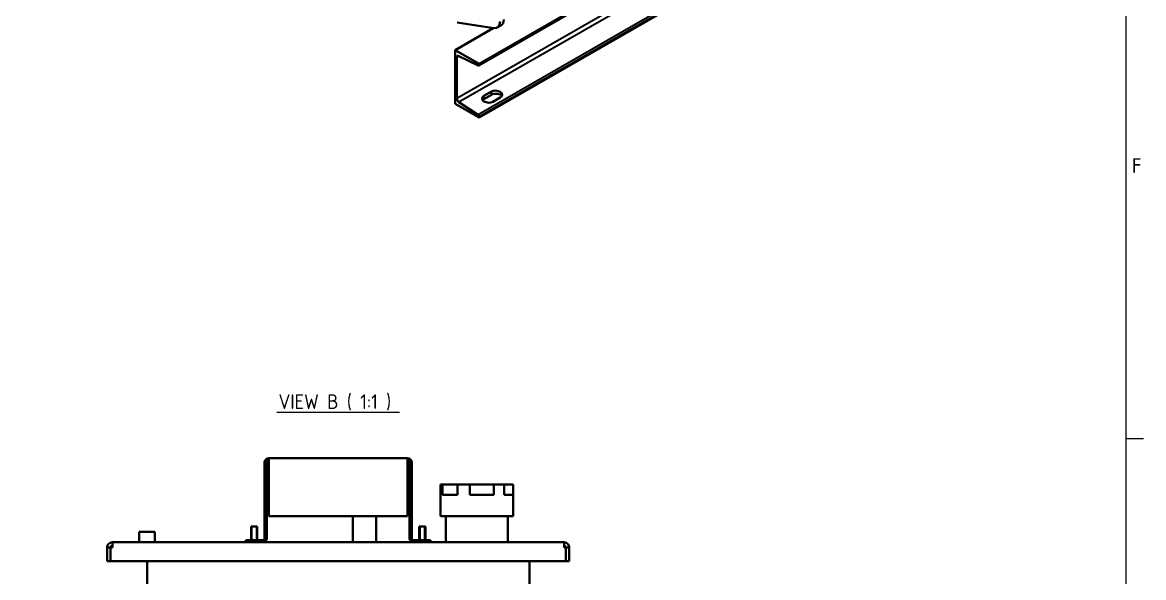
# Model space of a CAD drawing. Header units: millimetres. Extents: x 0 to 5887, y 0 to 4158.
# Drawn here: x 4696 to 5764, y 2467 to 2995 of the extents above; entities that cross this region are included whole.
import ezdxf

# ---------------------------------------------------------------- set-up
doc = ezdxf.new("R2010")
doc.units = ezdxf.units.MM
doc.header["$LTSCALE"] = 7
doc.layers.get('0').update_dxf_attribs({"color": 3, "lineweight": 25})
for name, color, linetype, lineweight in [('가시적인 것(ISO)', 3, 'Continuous', 40), ('가시적인 좁은 것(ISO)', 3, 'Continuous', 35), ('경계(ISO)', 7, 'Continuous', 25), ('기호(ISO)', 5, 'Continuous', 25)]:
    doc.layers.add(name, color=color, linetype=linetype, lineweight=lineweight)
doc.styles.add('문자 텍스트_PSTEK_POSCO', font='isocp.shx')
doc.styles.add('텍스트 스타일512', font='isocp.shx')

# ---------------------------------------------------------------- blocks, each defined once
blk = doc.blocks.new('경계 Default Border')
at = {"layer": '경계(ISO)'}
blk.add_line((821, 371.25), (823.4, 371.25), dxfattribs=at)
at = {"layer": '경계(ISO)', "flags": 128}
blk.add_lwpolyline([(20, 20), (20, 574), (821, 574), (821, 20), (20, 20)], dxfattribs=at)
at = {"layer": '경계(ISO)', "color": 2, "insert": (821.83, 407.37), "char_height": 2, "attachment_point": 7, "style": '문자 텍스트_PSTEK_POSCO'}
blk.add_mtext('F', dxfattribs=at)

msp = doc.modelspace()

# ---------------------------------------------------------------- linework, layer by layer
at = {"layer": '가시적인 것(ISO)'}
for p, q in [((5573.1727, 3158.7911), (5131.231, 2904.2938)), ((5282.5518, 3042.5304), (5131.231, 2955.3905)), ((5283.7039, 3041.8669), (5130.9189, 2953.8839)), ((5144.6508, 2989.5862), (5108.25, 2968.6244)), ((5110.1599, 2994.9338), (5145.2849, 2989.4878)), ((5148.4997, 2989.9994), (5152.0353, 2992.0354)), ((5108.25, 2968.6244), (5108.25, 2917.5277)), ((5131.231, 2955.3905), (5108.25, 2968.6244)), ((5110.0178, 2922.473), (5110.0178, 2961.6431)), ((5111.9911, 2962.9534), (5130.2443, 2953.9178)), ((5131.231, 2954.5729), (5131.231, 2955.3905)), ((5135.8272, 2925.0255), (5142.8982, 2929.0975)), ((5142.8982, 2926.0788), (5135.8272, 2922.0068)), ((5108.25, 2917.5277), (5131.231, 2904.2938)), ((5130.2443, 2906.9029), (5111.9911, 2918.8899)), ((5151.3835, 2923.5251), (5144.3124, 2919.4532)), ((5131.231, 2904.2938), (5131.231, 2905.1113)), ((4929.0357, 2576.1081), (4927.0357, 2576.1081)), ((4927.0357, 2576.1081), (4927.0357, 2504.1081)), ((4929.0357, 2504.1081), (4929.0357, 2576.1081)), ((4931.0357, 2580.1081), (5063.0357, 2580.1081)), ((4931.0357, 2580.1081), (4931.0357, 2576.1081)), ((4931.0357, 2525.1081), (4931.0357, 2576.1081)), ((5063.0357, 2576.1081), (5063.0357, 2580.1081)), ((5063.0357, 2576.1081), (5063.0357, 2525.1081)), ((5067.0357, 2576.1081), (5065.0357, 2576.1081)), ((5065.0357, 2504.1081), (5065.0357, 2576.1081)), ((5067.0357, 2504.1081), (5067.0357, 2576.1081)), ((5096.3536, 2555.1081), (5094.5357, 2555.1081)), ((5094.5357, 2525.1081), (5094.5357, 2555.1081)), ((5096.3536, 2555.1081), (5110.6985, 2555.1081)), ((5096.3536, 2545.1081), (5096.3536, 2555.1081)), ((5110.6985, 2555.1081), (5110.6985, 2545.1081)), ((5122.2652, 2555.1081), (5110.6985, 2555.1081)), ((5122.2652, 2555.1081), (5145.1751, 2555.1081)), ((5122.2652, 2545.1081), (5122.2652, 2555.1081)), ((5145.1751, 2555.1081), (5145.1751, 2545.1081)), ((5154.9474, 2555.1081), (5145.1751, 2555.1081)), ((5154.9474, 2555.1081), (5163.5124, 2555.1081)), ((5154.9474, 2545.1081), (5154.9474, 2555.1081)), ((5163.5124, 2555.1081), (5163.5124, 2545.1081)), ((5163.5357, 2555.1081), (5163.5124, 2555.1081)), ((5163.5357, 2525.1081), (5163.5357, 2555.1081)), ((5096.3536, 2545.1081), (5110.6985, 2545.1081)), ((5122.2652, 2545.1081), (5145.1751, 2545.1081)), ((5154.9474, 2545.1081), (5163.5124, 2545.1081)), ((5063.0357, 2525.1081), (4931.0357, 2525.1081)), ((5011.0357, 2500.1081), (5011.0357, 2525.1081)), ((5033.0357, 2500.1081), (5033.0357, 2525.1081)), ((5094.5357, 2525.1081), (5163.5357, 2525.1081)), ((5099.5357, 2500.1081), (5099.5357, 2525.1081)), ((5158.5357, 2500.1081), (5158.5357, 2525.1081)), ((4822.5357, 2510.1081), (4807.5357, 2510.1081)), ((4807.5357, 2500.1081), (4807.5357, 2510.1081)), ((4822.5357, 2500.1081), (4822.5357, 2510.1081)), ((4920.0357, 2515.1081), (4914.0357, 2515.1081)), ((4914.0357, 2502.1081), (4914.0357, 2515.1081)), ((4920.0357, 2502.1081), (4920.0357, 2515.1081)), ((5080.0357, 2515.1081), (5074.0357, 2515.1081)), ((5074.0357, 2502.1081), (5074.0357, 2515.1081)), ((5080.0357, 2502.1081), (5080.0357, 2515.1081)), ((4782.0357, 2500.1081), (5212.0357, 2500.1081)), ((4912.0357, 2502.1081), (4909.0357, 2502.1081)), ((4909.0357, 2502.1081), (4909.0357, 2500.1081)), ((4912.0357, 2500.1081), (4912.0357, 2502.1081)), ((4912.0357, 2502.1081), (4925.0357, 2502.1081)), ((5082.0357, 2502.1081), (5069.0357, 2502.1081)), ((5085.0357, 2502.1081), (5082.0357, 2502.1081)), ((5082.0357, 2502.1081), (5082.0357, 2500.1081)), ((5085.0357, 2500.1081), (5085.0357, 2502.1081)), ((4780.2357, 2495.1081), (4777.0357, 2495.1081)), ((4777.0357, 2495.1081), (4777.0357, 2482.1081)), ((4780.2357, 2482.1081), (4780.2357, 2495.1081)), ((4782.0357, 2495.1081), (4780.3064, 2495.1081)), ((4780.3064, 2495.1081), (4780.3064, 2482.1081)), ((5213.765, 2495.1081), (5212.0357, 2495.1081)), ((5213.765, 2495.1081), (5213.765, 2482.1081)), ((5213.8357, 2482.1081), (5213.8357, 2495.1081)), ((5213.8357, 2495.1081), (5217.0357, 2495.1081)), ((5217.0357, 2495.1081), (5217.0357, 2482.1081)), ((4777.0357, 2482.1081), (4780.2357, 2482.1081)), ((5213.765, 2482.1081), (4780.3064, 2482.1081)), ((4815.0357, 1241.4081), (4815.0357, 2482.1081)), ((5179.0357, 2370.9081), (5179.0357, 2482.1081)), ((5217.0357, 2482.1081), (5213.8357, 2482.1081))]:
    msp.add_line(p, q, dxfattribs=at)
for centre, radius, start, end in [((4931.0357, 2576.1081), 4, 90, 180), ((4931.0357, 2576.1081), 2, 90, 180), ((5063.0357, 2576.1081), 4, 0, 90), ((5063.0357, 2576.1081), 2, 0, 90), ((4925.0357, 2504.1081), 4, 270, 0), ((4925.0357, 2504.1081), 2, 270, 0), ((5069.0357, 2504.1081), 4, 180, 270), ((5069.0357, 2504.1081), 2, 180, 270)]:
    msp.add_arc(centre, radius, start, end, dxfattribs=at)
for centre, major_axis, ratio, start_param, end_param in [((5142.2618, 3000.8317), (6.2379, -10.8323), 0.578093116, 5.848786703, 7.070517179), ((5145.7974, 3002.8677), (6.2379, -10.8323), 0.578093116, 0, 0.787331872), ((5112.1391, 2960.4215), (-1.4971, 2.5998), 0.578093116, 5.569534022, 7.070517179), ((5130.1703, 2955.1837), (0.7485, -1.2999), 0.578093116, 5.569534022, 7.070517179), ((5140.0698, 2922.2394), (5.9952, -0.3901), 0.614668943, 2.396173142, 5.537765795), ((5147.1409, 2926.3113), (-5.9952, 0.3901), 0.614668943, 2.396173142, 5.537765795), ((5147.1409, 2923.6356), (6, 0), 0.575861701, 0.349271702, 2.35619449), ((5112.1391, 2921.2514), (-1.4971, 2.5998), 0.578093116, 0.787331872, 2.288315029), ((5140.0698, 2919.5636), (-6, 0), 0.575861701, 5.497787144, 5.866122124), ((5130.1703, 2905.7221), (-0.7485, 1.2999), 0.578093116, 3.928924525, 5.429907682)]:
    msp.add_ellipse(centre, major_axis=major_axis, ratio=ratio, start_param=start_param, end_param=end_param, dxfattribs=at)
for points, knots in [([(4782.0357, 2500.1081), (4780.5302, 2500.1081), (4779.0408, 2499.3856), (4778.1089, 2498.2033), (4777.8002, 2497.8116), (4777.5505, 2497.3734), (4777.3709, 2496.9081)], [0, 0, 0, 0, 0.5750445893, 0.5750445893, 0.5750445893, 0.7655533801, 0.7655533801, 0.7655533801, 0.7655533801]), ([(4782.0357, 2500.1081), (4782.0357, 2499.8191), (4782.0357, 2499.3856), (4782.0357, 2498.2033), (4782.0357, 2497.8116), (4782.0357, 2497.3734), (4782.0357, 2496.9081)], [0, 0, 0, 0, 0.5750445894, 0.5750445894, 0.5750445894, 0.7655533801, 0.7655533801, 0.7655533801, 0.7655533801]), ([(5212.0357, 2500.1081), (5212.0357, 2499.8191), (5212.0357, 2499.3856), (5212.0357, 2498.2033), (5212.0357, 2497.8116), (5212.0357, 2497.3734), (5212.0357, 2496.9081)], [0, 0, 0, 0, 0.5750445894, 0.5750445894, 0.5750445894, 0.7655533801, 0.7655533801, 0.7655533801, 0.7655533801]), ([(5212.0357, 2500.1081), (5213.5412, 2500.1081), (5215.0306, 2499.3856), (5215.9625, 2498.2033), (5216.6512, 2497.3296), (5217.0357, 2496.2207), (5217.0357, 2495.1081)], [0, 0, 0, 0, 0.575044589, 0.575044589, 0.575044589, 1, 1, 1, 1]), ([(4780.2357, 2495.1081), (4780.2357, 2495.8078), (4780.6839, 2496.4873), (4781.327, 2496.7627), (4781.5502, 2496.8583), (4781.7929, 2496.9081), (4782.0357, 2496.9081)], [-1, -1, -1, -1, -0.257620627, -0.257620627, -0.257620627, 0, 0, 0, 0]), ([(5213.8357, 2495.1081), (5213.8357, 2495.8078), (5213.3876, 2496.4873), (5212.7444, 2496.7627), (5212.5212, 2496.8583), (5212.2785, 2496.9081), (5212.0357, 2496.9081)], [-1, -1, -1, -1, -0.257620627, -0.257620627, -0.257620627, 0, 0, 0, 0])]:
    msp.add_open_spline(points, degree=3, knots=knots, dxfattribs=at)
for points in [[(4777.3709, 2496.9081), (4777.15, 2496.3356), (4777.0357, 2495.7219), (4777.0357, 2495.1081)], [(4782.0357, 2496.9081), (4782.0357, 2496.3356), (4782.0357, 2495.7219), (4782.0357, 2495.1081)], [(5212.0357, 2496.9081), (5212.0357, 2496.3356), (5212.0357, 2495.7219), (5212.0357, 2495.1081)]]:
    msp.add_open_spline(points, degree=3, dxfattribs=at)
at = {"layer": '가시적인 좁은 것(ISO)'}
for p, q in [((5551.9595, 3176.9703), (5110.0178, 2922.473)), ((5553.9329, 3173.3872), (5111.9911, 2918.8899)), ((5572.186, 3161.4002), (5130.2443, 2906.9029)), ((5573.1727, 3159.6087), (5131.231, 2905.1113)), ((5283.2617, 3042.1216), (5131.231, 2954.5729)), ((5112.1535, 2962.873), (5110.0178, 2961.6431)), ((5135.8272, 2922.0068), (5135.8272, 2925.0255)), ((5142.8982, 2926.0788), (5142.8982, 2929.0975)), ((4914.6347, 2515.1081), (4914.6347, 2502.1081)), ((4919.4367, 2502.1081), (4919.4367, 2515.1081)), ((5074.6347, 2515.1081), (5074.6347, 2502.1081)), ((5079.4367, 2502.1081), (5079.4367, 2515.1081))]:
    msp.add_line(p, q, dxfattribs=at)
at = {"layer": '기호(ISO)', "color": 7, "lineweight": 18}
msp.add_line((4938.6996, 2624.06), (5055.3718, 2624.06), dxfattribs=at)

# ---------------------------------------------------------------- block references
at = {"xscale": 7, "yscale": 7, "zscale": 7}
msp.add_blockref('경계 Default Border', (0, 0), dxfattribs=at)

# ---------------------------------------------------------------- texts
at = {"layer": '기호(ISO)', "color": 7, "insert": (4940.1668, 2625.6081), "char_height": 14, "attachment_point": 7, "style": '텍스트 스타일512'}
msp.add_mtext('VIEW B ( 1:1 )', dxfattribs=at)

doc.saveas('drawing.dxf')
